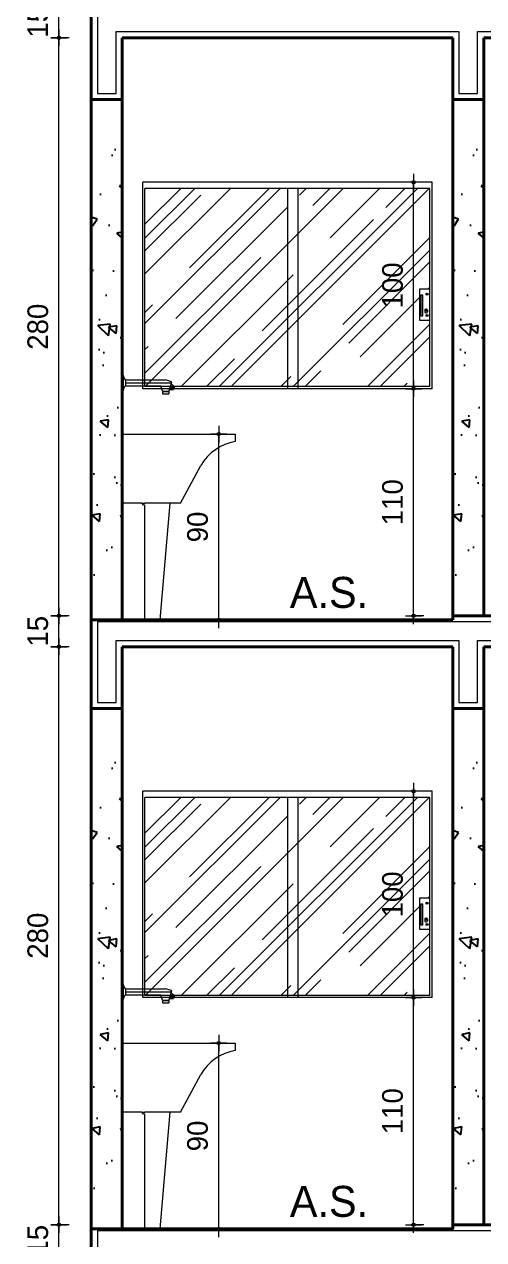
# Model space of a CAD drawing. Header units: millimetres. Extents: x 13204 to 24802, y 21209 to 40694.
# Drawn here: x 17142 to 17364, y 29471 to 30060 of the extents above; entities that cross this region are included whole.
import ezdxf

# ---------------------------------------------------------------- set-up
doc = ezdxf.new("R2010")
doc.units = ezdxf.units.MM
for name, color, linetype, lineweight in [('COTAS', 30, 'Continuous', 5), ('Hachura', 8, 'Continuous', 0), ('Louças', 150, 'Continuous', 15), ('Moveis', 6, 'Continuous', 13), ('PAREDE', 1, 'Continuous', 40), ('Paredes', 1, 'Continuous', 40), ('PISO', 5, 'Continuous', 5), ('TEXTO', 4, 'Continuous', 5)]:
    doc.layers.add(name, color=color, linetype=linetype, lineweight=lineweight)
doc.layers.add('HACHURAS', color=8, linetype='Continuous')
doc.styles.add('LANA', font='stylu.ttf')
doc.dimstyles.new('COTA 50', dxfattribs={"dimscale": 0, "dimtxt": 10, "dimasz": 0.5, "dimexe": 1.25, "dimexo": 5, "dimgap": 5, "dimtad": 1, "dimdec": 0, "dimtxsty": 'LANA', "dimblk": 'cota', "dimcen": 2.5, "dimse2": 1, "dimclrd": 256, "dimclre": 256, "dimclrt": 256, "dimaunit": 1, "dimadec": 0, "dimazin": 0, "dimtfac": 1, "dimtdec": 0, "dimtmove": 0, "dimatfit": 3, "dimldrblk": 'DOTSMALL', "dimfxl": 5, "dimfxlon": 1, "dimtzin": 9, "dimlwd": -1, "dimlwe": -1, "dimarcsym": 0})

# ---------------------------------------------------------------- blocks, each defined once
blk = doc.blocks.new('A$C1B611FB4')
at = {"layer": 'Louças'}
for p, q in [((-10.94, 118.57), (-10.44, 118.57)), ((-10.94, 118.57), (-10.94, 111.07)), ((-10.44, 118.57), (-10.44, 111.07)), ((-9.44, 116.32), (-9.44, 113.32)), ((-9.44, 116.32), (10.06, 116.32)), ((-9.44, 114.82), (12.55, 114.82)), ((-9.44, 113.32), (7.58, 113.32)), ((8.56, 110.82), (7.77, 113.19)), ((12.87, 115.39), (10.06, 116.32)), ((12.99, 115.13), (11.56, 110.82)), ((12.23, 112.84), (14.13, 112.22)), ((12.32, 113.12), (14.22, 112.5)), ((12.75, 114.4), (14.41, 113.07)), ((14.41, 113.07), (13.94, 111.65)), ((-10.94, 111.07), (-10.44, 111.07)), ((8.56, 110.82), (11.56, 110.82)), ((8.56, 110.57), (11.56, 110.57)), ((8.56, 110.57), (8.56, 109.57)), ((8.56, 109.57), (11.56, 109.57)), ((8.81, 110.82), (8.81, 110.57)), ((11.31, 110.82), (11.31, 110.57)), ((11.56, 110.57), (11.56, 109.57)), ((11.8, 111.56), (13.94, 111.65)), ((-10.94, 89.62), (-10.94, 56.5)), ((-10.57, 90), (43.76, 90)), ((43.76, 90), (43.76, 86.37)), ((17.28, 56.5), (27.12, 74.8)), ((-1.52, 56.5), (-10.94, 56.5)), ((-0.6, 55.53), (-1.52, 56.5)), ((-1.52, 56.5), (0, 56.5)), ((0, 55.53), (-0.6, 55.53)), ((17.28, 56.5), (0, 56.5)), ((0, 0), (0, 55.53)), ((7.41, 0), (12.29, 56.5)), ((0, 0), (7.41, 0))]:
    blk.add_line(p, q, dxfattribs=at)
for centre, radius, start, end in [((-6.52, 118.97), 3.95, 185.79617, 222.12881), ((-6.51, 110.67), 3.95, 137.87745, 174.19758), ((7.58, 113.12), 0.2, 18.43495, 90), ((12.8, 115.2), 0.2, 341.56505, 71.56505), ((-10.57, 89.62), 0.376, 90, 180), ((47.72, 62.93), 23.77, 99.5803, 150.03504)]:
    blk.add_arc(centre, radius, start, end, dxfattribs=at)
blk = doc.blocks.new('cota')
at = {"layer": 'COTAS'}
blk.add_hatch(color=256, dxfattribs=at).paths.add_polyline_path([(-1.6, 0, 1), (1.6, 0, 1)])
for points in [[(-1.6, 0), (-8, 0)], [(0, 1.6), (0, 8)], [(8, 0), (1.6, 0)], [(0, -8), (0, -1.6)]]:
    blk.add_lwpolyline(points, dxfattribs=at)
blk.add_circle((0, 0), 1.6, dxfattribs=at)
blk = doc.blocks.new('*D913')
at = {"layer": 'COTAS', "transparency": 16777216}
for p, q in [((17158.72, 29464.06), (17158.72, 29478.06)), ((17163.72, 29463.56), (17157.47, 29463.56))]:
    blk.add_line(p, q, dxfattribs=at)
at = {"layer": 'Defpoints', "color": 0, "transparency": 16777216}
for p in [(17158.72, 29478.56), (17364.34, 29478.56), (17189.34, 29463.56)]:
    blk.add_point(p, dxfattribs=at)
at = {"layer": 'COTAS', "transparency": 16777216, "xscale": 0.5, "yscale": 0.5, "zscale": 0.5}
for p, rotation in [((17158.72, 29478.56), 90), ((17158.72, 29463.56), 270)]:
    blk.add_blockref('cota', p, dxfattribs=dict(at, rotation=rotation))
at = {"layer": 'COTAS', "transparency": 16777216, "insert": (17148.5, 29471.06), "char_height": 10, "attachment_point": 5, "rotation": 90, "style": 'LANA'}
blk.add_mtext('15', dxfattribs=at)
blk = doc.blocks.new('_DotSmall')
at = {"layer": 'PAREDE', "color": 0, "const_width": 0.5}
blk.add_lwpolyline([(-0.0625, 0, 1), (0.0625, 0, 1)], format="xyb", close=True, dxfattribs=at)
blk = doc.blocks.new('*D914')
at = {"layer": 'COTAS', "transparency": 16777216}
for p, q in [((17158.72, 29479.06), (17158.72, 29758.06)), ((17163.72, 29478.56), (17157.47, 29478.56))]:
    blk.add_line(p, q, dxfattribs=at)
at = {"layer": 'Defpoints', "color": 0, "transparency": 16777216}
for p in [(17158.72, 29758.56), (17364.34, 29758.56), (17364.34, 29478.56)]:
    blk.add_point(p, dxfattribs=at)
at = {"layer": 'COTAS', "transparency": 16777216, "xscale": 0.5, "yscale": 0.5, "zscale": 0.5}
for p, rotation in [((17158.72, 29758.56), 90), ((17158.72, 29478.56), 270)]:
    blk.add_blockref('cota', p, dxfattribs=dict(at, rotation=rotation))
at = {"layer": 'COTAS', "transparency": 16777216, "insert": (17148.51, 29618.56), "char_height": 10, "attachment_point": 5, "rotation": 90, "style": 'LANA'}
blk.add_mtext('280', dxfattribs=at)
blk = doc.blocks.new('*D915')
at = {"layer": 'COTAS', "transparency": 16777216}
for p, q in [((17158.72, 29759.06), (17158.72, 29773.06)), ((17163.72, 29758.56), (17157.47, 29758.56))]:
    blk.add_line(p, q, dxfattribs=at)
at = {"layer": 'Defpoints', "color": 0, "transparency": 16777216}
for p in [(17158.72, 29773.56), (17364.34, 29773.56), (17364.34, 29758.56)]:
    blk.add_point(p, dxfattribs=at)
at = {"layer": 'COTAS', "transparency": 16777216, "xscale": 0.5, "yscale": 0.5, "zscale": 0.5}
for p, rotation in [((17158.72, 29773.56), 90), ((17158.72, 29758.56), 270)]:
    blk.add_blockref('cota', p, dxfattribs=dict(at, rotation=rotation))
at = {"layer": 'COTAS', "transparency": 16777216, "insert": (17148.5, 29766.06), "char_height": 10, "attachment_point": 5, "rotation": 90, "style": 'LANA'}
blk.add_mtext('15', dxfattribs=at)
blk = doc.blocks.new('*D916')
at = {"layer": 'COTAS', "transparency": 16777216}
for p, q in [((17158.72, 29774.06), (17158.72, 30053.06)), ((17163.72, 29773.56), (17157.47, 29773.56))]:
    blk.add_line(p, q, dxfattribs=at)
at = {"layer": 'Defpoints', "color": 0, "transparency": 16777216}
for p in [(17158.72, 30053.56), (17364.34, 30053.56), (17364.34, 29773.56)]:
    blk.add_point(p, dxfattribs=at)
at = {"layer": 'COTAS', "transparency": 16777216, "xscale": 0.5, "yscale": 0.5, "zscale": 0.5}
for p, rotation in [((17158.72, 30053.56), 90), ((17158.72, 29773.56), 270)]:
    blk.add_blockref('cota', p, dxfattribs=dict(at, rotation=rotation))
at = {"layer": 'COTAS', "transparency": 16777216, "insert": (17148.51, 29913.56), "char_height": 10, "attachment_point": 5, "rotation": 90, "style": 'LANA'}
blk.add_mtext('280', dxfattribs=at)
blk = doc.blocks.new('*D917')
at = {"layer": 'COTAS', "transparency": 16777216}
for p, q in [((17158.72, 30054.06), (17158.72, 30068.06)), ((17163.72, 30053.56), (17157.47, 30053.56))]:
    blk.add_line(p, q, dxfattribs=at)
at = {"layer": 'Defpoints', "color": 0, "transparency": 16777216}
for p in [(17158.72, 30068.56), (17364.34, 30068.56), (17364.34, 30053.56)]:
    blk.add_point(p, dxfattribs=at)
at = {"layer": 'COTAS', "transparency": 16777216, "xscale": 0.5, "yscale": 0.5, "zscale": 0.5}
for p, rotation in [((17158.72, 30068.56), 90), ((17158.72, 30053.56), 270)]:
    blk.add_blockref('cota', p, dxfattribs=dict(at, rotation=rotation))
at = {"layer": 'COTAS', "transparency": 16777216, "insert": (17148.5, 30061.06), "char_height": 10, "attachment_point": 5, "rotation": 90, "style": 'LANA'}
blk.add_mtext('15', dxfattribs=at)
blk = doc.blocks.new('*D838')
at = {"layer": 'COTAS', "transparency": 16777216}
for p, q in [((17236.04, 29477.06), (17236.04, 29566.06)), ((17231.04, 29476.56), (17237.29, 29476.56))]:
    blk.add_line(p, q, dxfattribs=at)
at = {"layer": 'Defpoints', "color": 0, "transparency": 16777216}
for p in [(17207.7, 29566.56), (17236.04, 29566.56), (17207.7, 29476.56)]:
    blk.add_point(p, dxfattribs=at)
at = {"layer": 'COTAS', "transparency": 16777216, "xscale": 0.5, "yscale": 0.5, "zscale": 0.5}
for p, rotation in [((17236.04, 29566.56), 90), ((17236.04, 29476.56), 270)]:
    blk.add_blockref('cota', p, dxfattribs=dict(at, rotation=rotation))
at = {"layer": 'COTAS', "transparency": 16777216, "insert": (17225.84, 29521.56), "char_height": 10, "attachment_point": 5, "rotation": 90, "style": 'LANA'}
blk.add_mtext('90', dxfattribs=at)
blk = doc.blocks.new('*D839')
at = {"layer": 'COTAS', "transparency": 16777216}
for p, q in [((17330.42, 29479.06), (17330.42, 29588.06)), ((17335.42, 29478.56), (17329.17, 29478.56))]:
    blk.add_line(p, q, dxfattribs=at)
at = {"layer": 'Defpoints', "color": 0, "transparency": 16777216}
for p in [(17330.42, 29588.56), (17339.34, 29588.56), (17349.34, 29478.56)]:
    blk.add_point(p, dxfattribs=at)
at = {"layer": 'COTAS', "transparency": 16777216, "xscale": 0.5, "yscale": 0.5, "zscale": 0.5}
for p, rotation in [((17330.42, 29588.56), 90), ((17330.42, 29478.56), 270)]:
    blk.add_blockref('cota', p, dxfattribs=dict(at, rotation=rotation))
at = {"layer": 'COTAS', "transparency": 16777216, "insert": (17320.24, 29533.56), "char_height": 10, "attachment_point": 5, "rotation": 90, "style": 'LANA'}
blk.add_mtext('110', dxfattribs=at)
blk = doc.blocks.new('*D840')
at = {"layer": 'COTAS', "transparency": 16777216}
for p, q in [((17330.42, 29589.06), (17330.42, 29688.06)), ((17334.34, 29588.56), (17329.17, 29588.56))]:
    blk.add_line(p, q, dxfattribs=at)
at = {"layer": 'Defpoints', "color": 0, "transparency": 16777216}
for p in [(17330.42, 29688.56), (17339.34, 29688.56), (17339.34, 29588.56)]:
    blk.add_point(p, dxfattribs=at)
at = {"layer": 'COTAS', "transparency": 16777216, "xscale": 0.5, "yscale": 0.5, "zscale": 0.5}
for p, rotation in [((17330.42, 29688.56), 90), ((17330.42, 29588.56), 270)]:
    blk.add_blockref('cota', p, dxfattribs=dict(at, rotation=rotation))
at = {"layer": 'COTAS', "transparency": 16777216, "insert": (17320.24, 29638.56), "char_height": 10, "attachment_point": 5, "rotation": 90, "style": 'LANA'}
blk.add_mtext('100', dxfattribs=at)
blk = doc.blocks.new('*D841')
at = {"layer": 'COTAS', "transparency": 16777216}
for p, q in [((17236.04, 29772.06), (17236.04, 29861.06)), ((17231.04, 29771.56), (17237.29, 29771.56))]:
    blk.add_line(p, q, dxfattribs=at)
at = {"layer": 'Defpoints', "color": 0, "transparency": 16777216}
for p in [(17207.7, 29861.56), (17236.04, 29861.56), (17207.7, 29771.56)]:
    blk.add_point(p, dxfattribs=at)
at = {"layer": 'COTAS', "transparency": 16777216, "xscale": 0.5, "yscale": 0.5, "zscale": 0.5}
for p, rotation in [((17236.04, 29861.56), 90), ((17236.04, 29771.56), 270)]:
    blk.add_blockref('cota', p, dxfattribs=dict(at, rotation=rotation))
at = {"layer": 'COTAS', "transparency": 16777216, "insert": (17225.84, 29816.56), "char_height": 10, "attachment_point": 5, "rotation": 90, "style": 'LANA'}
blk.add_mtext('90', dxfattribs=at)
blk = doc.blocks.new('*D842')
at = {"layer": 'COTAS', "transparency": 16777216}
for p, q in [((17330.42, 29774.06), (17330.42, 29883.06)), ((17335.42, 29773.56), (17329.17, 29773.56))]:
    blk.add_line(p, q, dxfattribs=at)
at = {"layer": 'Defpoints', "color": 0, "transparency": 16777216}
for p in [(17330.42, 29883.56), (17339.34, 29883.56), (17349.34, 29773.56)]:
    blk.add_point(p, dxfattribs=at)
at = {"layer": 'COTAS', "transparency": 16777216, "xscale": 0.5, "yscale": 0.5, "zscale": 0.5}
for p, rotation in [((17330.42, 29883.56), 90), ((17330.42, 29773.56), 270)]:
    blk.add_blockref('cota', p, dxfattribs=dict(at, rotation=rotation))
at = {"layer": 'COTAS', "transparency": 16777216, "insert": (17320.24, 29828.56), "char_height": 10, "attachment_point": 5, "rotation": 90, "style": 'LANA'}
blk.add_mtext('110', dxfattribs=at)
blk = doc.blocks.new('*D843')
at = {"layer": 'COTAS', "transparency": 16777216}
for p, q in [((17330.42, 29884.06), (17330.42, 29983.06)), ((17334.34, 29883.56), (17329.17, 29883.56))]:
    blk.add_line(p, q, dxfattribs=at)
at = {"layer": 'Defpoints', "color": 0, "transparency": 16777216}
for p in [(17330.42, 29983.56), (17339.34, 29983.56), (17339.34, 29883.56)]:
    blk.add_point(p, dxfattribs=at)
at = {"layer": 'COTAS', "transparency": 16777216, "xscale": 0.5, "yscale": 0.5, "zscale": 0.5}
for p, rotation in [((17330.42, 29983.56), 90), ((17330.42, 29883.56), 270)]:
    blk.add_blockref('cota', p, dxfattribs=dict(at, rotation=rotation))
at = {"layer": 'COTAS', "transparency": 16777216, "insert": (17320.24, 29933.56), "char_height": 10, "attachment_point": 5, "rotation": 90, "style": 'LANA'}
blk.add_mtext('100', dxfattribs=at)
blk = doc.blocks.new('*D847')
at = {"layer": 'COTAS', "transparency": 16777216}
for p, q in [((17399.18, 29479.06), (17399.18, 29588.06)), ((17394.18, 29478.56), (17400.43, 29478.56))]:
    blk.add_line(p, q, dxfattribs=at)
at = {"layer": 'Defpoints', "color": 0, "transparency": 16777216}
for p in [(17399.18, 29588.56), (17414.34, 29588.56), (17364.34, 29478.56)]:
    blk.add_point(p, dxfattribs=at)
at = {"layer": 'COTAS', "transparency": 16777216, "xscale": 0.5, "yscale": 0.5, "zscale": 0.5}
for p, rotation in [((17399.18, 29588.56), 90), ((17399.18, 29478.56), 270)]:
    blk.add_blockref('cota', p, dxfattribs=dict(at, rotation=rotation))
at = {"layer": 'COTAS', "transparency": 16777216, "insert": (17389, 29533.56), "char_height": 10, "attachment_point": 5, "rotation": 90, "style": 'LANA'}
blk.add_mtext('110', dxfattribs=at)

msp = doc.modelspace()

# ---------------------------------------------------------------- hatches: boundary and pattern name
at = {"layer": 'Hachura'}
h = msp.add_hatch(dxfattribs=at)
h.set_pattern_fill('AR-RROOF', color=256, angle=45, style=0)
h.set_pattern_definition([(45, (17200.343, 29884.564), (21.5526, 57.4736), [381, -50.8, 127, -25.4]), (45, (17215.25, 29917.43), (-41.848, 5.927), [76.2, -8.382, 152.4, -19.05]), (45, (17194.057, 29908.81), (81.3611, 105.4282), [203.2, -35.56, 101.6, -25.4])])
h.paths.add_polyline_path([(17200.34, 29884.56), (17208.78, 29884.56), (17269.34, 29884.56), (17269.34, 29980.56), (17200.34, 29980.56)])
h.paths.add_polyline_path([(17274.34, 29980.56), (17269.34, 29980.56), (17269.34, 29884.56), (17274.34, 29884.56)])
h.paths.add_polyline_path([(17274.34, 29884.56), (17338.34, 29884.56), (17338.34, 29916.69), (17333.34, 29916.69), (17333.34, 29931.69), (17338.34, 29931.69), (17338.34, 29980.56), (17274.34, 29980.56)])
h = msp.add_hatch(dxfattribs=at)
h.set_pattern_fill('AR-RROOF', color=256, angle=45, style=0)
h.set_pattern_definition([(45, (17200.343, 29589.564), (21.5526, 57.4736), [381, -50.8, 127, -25.4]), (45, (17215.25, 29622.43), (-41.848, 5.927), [76.2, -8.382, 152.4, -19.05]), (45, (17194.057, 29613.81), (81.3611, 105.4282), [203.2, -35.56, 101.6, -25.4])])
h.paths.add_polyline_path([(17200.34, 29589.56), (17208.78, 29589.56), (17269.34, 29589.56), (17269.34, 29685.56), (17200.34, 29685.56)])
h.paths.add_polyline_path([(17274.34, 29685.56), (17269.34, 29685.56), (17269.34, 29589.56), (17274.34, 29589.56)])
h.paths.add_polyline_path([(17274.34, 29589.56), (17338.34, 29589.56), (17338.34, 29621.69), (17333.34, 29621.69), (17333.34, 29636.69), (17338.34, 29636.69), (17338.34, 29685.56), (17274.34, 29685.56)])
at = {"layer": 'HACHURAS'}
h = msp.add_hatch(dxfattribs=at)
h.set_pattern_fill('AR-CONC', color=256, scale=0.25, angle=90, style=0)
h.set_pattern_definition([(140, (17174.343, 29773.564), (3.985, 45.546), [4.7625, -52.3875]), (85, (17174.343, 29773.564), (-47.764, -8.811), [3.81, -41.91]), (190.45, (17174.675, 29777.36), (-43.779, 36.736), [4.0475, -44.5225]), (136.184, (17161.643, 29773.564), (10.51, 67.77), [7.144, -78.581]), (186.636, (17162.52, 29779.21), (-61.856, 59.351), [6.071, -66.784]), (81.184, (17161.64, 29773.564), (-61.856, 59.351), [5.715, -62.865]), (111, (17164.82, 29779.914), (25.5664, 37.904), [4.7625, -52.3875]), (56, (17164.82, 29779.914), (-46.047, 15.4505), [3.81, -41.91]), (161.451, (17166.95, 29783.072), (-20.481, 53.354), [4.0475, -44.5225]), (127.5, (17174.343, 29773.564), (-21.1388, 0.7722), [0, -41.402, 0, -42.545, 0, -42.0688]), (97.5, (17174.343, 29773.564), (-25.0451, 16.705), [0, -24.257, 0, -40.4495, 0, -16.0338]), (57.5, (17174.343, 29759.403), (1.4322, 33.8976), [0, -15.875, 0, -49.53, 0, -65.7225]), (47.5, (17174.343, 29753.053), (-6.3566, 37.0323), [0, -20.6375, 0, -32.893, 0, -46.6725])])
h.paths.add_polyline_path([(17189.34, 30023.56), (17174.34, 30023.56), (17174.34, 29773.56), (17189.34, 29773.56)])
h = msp.add_hatch(dxfattribs=at)
h.set_pattern_fill('AR-CONC', color=256, scale=0.25, angle=90, style=0)
h.set_pattern_definition([(140, (17349.343, 29773.564), (3.985, 45.546), [4.7625, -52.3875]), (85, (17349.343, 29773.564), (-47.764, -8.811), [3.81, -41.91]), (190.45, (17349.675, 29777.36), (-43.779, 36.736), [4.0475, -44.5225]), (136.184, (17336.643, 29773.564), (10.51, 67.77), [7.144, -78.581]), (186.636, (17337.52, 29779.21), (-61.856, 59.351), [6.071, -66.784]), (81.184, (17336.64, 29773.564), (-61.856, 59.351), [5.715, -62.865]), (111, (17339.82, 29779.914), (25.5664, 37.904), [4.7625, -52.3875]), (56, (17339.82, 29779.914), (-46.047, 15.4505), [3.81, -41.91]), (161.451, (17341.95, 29783.072), (-20.481, 53.354), [4.0475, -44.5225]), (127.5, (17349.343, 29773.564), (-21.1388, 0.7722), [0, -41.402, 0, -42.545, 0, -42.0688]), (97.5, (17349.343, 29773.564), (-25.0451, 16.705), [0, -24.257, 0, -40.4495, 0, -16.0338]), (57.5, (17349.343, 29759.403), (1.4322, 33.8976), [0, -15.875, 0, -49.53, 0, -65.7225]), (47.5, (17349.343, 29753.053), (-6.3566, 37.0323), [0, -20.6375, 0, -32.893, 0, -46.6725])])
h.paths.add_polyline_path([(17364.34, 30023.56), (17349.34, 30023.56), (17349.34, 29773.56), (17364.34, 29773.56)])
h = msp.add_hatch(dxfattribs=at)
h.set_pattern_fill('AR-CONC', color=256, scale=0.25, angle=90, style=0)
h.set_pattern_definition([(140, (17174.343, 29476.564), (3.985, 45.546), [4.7625, -52.3875]), (85, (17174.343, 29476.564), (-47.764, -8.811), [3.81, -41.91]), (190.45, (17174.675, 29480.36), (-43.779, 36.736), [4.0475, -44.5225]), (136.184, (17161.643, 29476.564), (10.51, 67.77), [7.144, -78.581]), (186.636, (17162.52, 29482.21), (-61.856, 59.351), [6.071, -66.784]), (81.184, (17161.64, 29476.564), (-61.856, 59.351), [5.715, -62.865]), (111, (17164.82, 29482.914), (25.5664, 37.904), [4.7625, -52.3875]), (56, (17164.82, 29482.914), (-46.047, 15.4505), [3.81, -41.91]), (161.451, (17166.95, 29486.072), (-20.481, 53.354), [4.0475, -44.5225]), (127.5, (17174.343, 29476.564), (-21.1388, 0.7722), [0, -41.402, 0, -42.545, 0, -42.0688]), (97.5, (17174.343, 29476.564), (-25.0451, 16.705), [0, -24.257, 0, -40.4495, 0, -16.0338]), (57.5, (17174.343, 29462.403), (1.4322, 33.8976), [0, -15.875, 0, -49.53, 0, -65.7225]), (47.5, (17174.343, 29456.053), (-6.3566, 37.0323), [0, -20.6375, 0, -32.893, 0, -46.6725])])
h.paths.add_polyline_path([(17189.34, 29726.56), (17174.34, 29726.56), (17174.34, 29476.56), (17189.34, 29476.56)])
h = msp.add_hatch(dxfattribs=at)
h.set_pattern_fill('AR-CONC', color=256, scale=0.25, angle=90, style=0)
h.set_pattern_definition([(140, (17349.343, 29476.564), (3.985, 45.546), [4.7625, -52.3875]), (85, (17349.343, 29476.564), (-47.764, -8.811), [3.81, -41.91]), (190.45, (17349.675, 29480.36), (-43.779, 36.736), [4.0475, -44.5225]), (136.184, (17336.643, 29476.564), (10.51, 67.77), [7.144, -78.581]), (186.636, (17337.52, 29482.21), (-61.856, 59.351), [6.071, -66.784]), (81.184, (17336.64, 29476.564), (-61.856, 59.351), [5.715, -62.865]), (111, (17339.82, 29482.914), (25.5664, 37.904), [4.7625, -52.3875]), (56, (17339.82, 29482.914), (-46.047, 15.4505), [3.81, -41.91]), (161.451, (17341.95, 29486.072), (-20.481, 53.354), [4.0475, -44.5225]), (127.5, (17349.343, 29476.564), (-21.1388, 0.7722), [0, -41.402, 0, -42.545, 0, -42.0688]), (97.5, (17349.343, 29476.564), (-25.0451, 16.705), [0, -24.257, 0, -40.4495, 0, -16.0338]), (57.5, (17349.343, 29462.403), (1.4322, 33.8976), [0, -15.875, 0, -49.53, 0, -65.7225]), (47.5, (17349.343, 29456.053), (-6.3566, 37.0323), [0, -20.6375, 0, -32.893, 0, -46.6725])])
h.paths.add_polyline_path([(17364.34, 29726.56), (17349.34, 29726.56), (17349.34, 29476.56), (17364.34, 29476.56)])

# ---------------------------------------------------------------- linework, layer by layer
at = {"layer": 'Hachura'}
for p, q in [((17274.34, 29980.56), (17274.34, 29883.56)), ((17274.34, 29685.56), (17274.34, 29588.56))]:
    msp.add_line(p, q, dxfattribs=at)
at = {"layer": 'Moveis'}
for p, q in [((17199.34, 29883.56), (17199.34, 29983.56)), ((17339.34, 29983.56), (17199.34, 29983.56)), ((17339.34, 29883.56), (17339.34, 29983.56)), ((17199.34, 29883.56), (17199.34, 29886.89)), ((17339.34, 29883.56), (17199.34, 29883.56)), ((17208.84, 29883.56), (17199.34, 29883.56)), ((17199.34, 29588.56), (17199.34, 29688.56)), ((17339.34, 29688.56), (17199.34, 29688.56)), ((17339.34, 29588.56), (17339.34, 29688.56)), ((17199.34, 29588.56), (17199.34, 29591.89)), ((17339.34, 29588.56), (17199.34, 29588.56)), ((17208.84, 29588.56), (17199.34, 29588.56))]:
    msp.add_line(p, q, dxfattribs=at)
at = {"layer": 'Paredes'}
for p, q in [((17174.34, 29773.56), (17174.34, 30068.56)), ((17189.34, 30053.56), (17349.34, 30053.56)), ((17189.34, 29771.56), (17189.34, 30053.56)), ((17349.34, 29771.56), (17349.34, 30053.56)), ((17364.34, 30053.56), (17614.34, 30053.56)), ((17364.34, 29773.56), (17364.34, 30053.56)), ((17189.34, 30023.56), (17174.34, 30023.56)), ((17349.34, 30023.56), (17364.34, 30023.56)), ((17174.34, 29478.56), (17174.34, 29773.56)), ((17349.34, 29773.56), (17629.34, 29773.56)), ((17349.34, 29773.56), (17629.34, 29773.56)), ((17174.34, 29771.56), (17349.34, 29771.56)), ((17189.34, 29758.56), (17349.34, 29758.56)), ((17189.34, 29476.56), (17189.34, 29758.56)), ((17349.34, 29476.56), (17349.34, 29758.56)), ((17364.34, 29758.56), (17614.34, 29758.56)), ((17364.34, 29478.56), (17364.34, 29758.56)), ((17189.34, 29728.56), (17174.34, 29728.56)), ((17349.34, 29728.56), (17364.34, 29728.56)), ((17174.34, 29183.56), (17174.34, 29478.56)), ((17174.34, 29476.56), (17349.34, 29476.56)), ((17349.34, 29478.56), (17629.34, 29478.56)), ((17349.34, 29478.56), (17629.34, 29478.56))]:
    msp.add_line(p, q, dxfattribs=at)
at = {"layer": 'PISO'}
for p, q in [((17200.34, 29884.56), (17200.34, 29980.56)), ((17338.34, 29980.56), (17200.34, 29980.56)), ((17269.34, 29980.56), (17269.34, 29883.56)), ((17338.34, 29884.56), (17338.34, 29980.56)), ((17335.78, 29921.61), (17335.78, 29920.77)), ((17336.64, 29922.11), (17336.28, 29922.11)), ((17337.14, 29921.61), (17337.14, 29920.77)), ((17336.28, 29920.27), (17336.64, 29920.27)), ((17200.34, 29884.56), (17200.34, 29886.89)), ((17208.78, 29884.56), (17200.34, 29884.56)), ((17338.34, 29884.56), (17202.98, 29884.56)), ((17200.34, 29589.56), (17200.34, 29685.56)), ((17338.34, 29685.56), (17200.34, 29685.56)), ((17269.34, 29685.56), (17269.34, 29588.56)), ((17338.34, 29589.56), (17338.34, 29685.56)), ((17335.78, 29626.61), (17335.78, 29625.77)), ((17336.64, 29627.11), (17336.28, 29627.11)), ((17337.14, 29626.61), (17337.14, 29625.77)), ((17336.28, 29625.27), (17336.64, 29625.27)), ((17200.34, 29589.56), (17200.34, 29591.89)), ((17208.78, 29589.56), (17200.34, 29589.56)), ((17338.34, 29589.56), (17202.98, 29589.56))]:
    msp.add_line(p, q, dxfattribs=at)
for points in [[(17177.34, 30065.56), (17177.34, 30026.56), (17186.34, 30026.56), (17186.34, 30056.56), (17352.34, 30056.56), (17352.34, 30026.56), (17361.34, 30026.56), (17361.34, 30056.56), (17617.34, 30056.56), (17617.34, 30026.56), (17626.34, 30026.56), (17626.34, 30056.56), (17752.34, 30056.56), (17752.34, 30026.56), (17761.34, 30026.56), (17761.34, 30056.56), (18017.34, 30056.56), (18017.34, 30026.56), (18026.34, 30026.56), (18026.34, 30056.56), (18312.34, 30056.56), (18312.34, 30026.56), (18321.34, 30026.56), (18321.34, 30065.56)], [(17338.34, 29931.69), (17333.34, 29931.69), (17333.34, 29916.69), (17338.34, 29916.69)], [(17334.86, 29928.88), (17333.86, 29928.88), (17333.86, 29918.88), (17334.86, 29918.88)], [(17336.5, 29921.63), (17336.42, 29921.63), (17336.42, 29921.18), (17336.5, 29921.18)], [(17177.34, 29770.56), (17177.34, 29731.56), (17186.34, 29731.56), (17186.34, 29761.56), (17352.34, 29761.56), (17352.34, 29731.56), (17361.34, 29731.56), (17361.34, 29761.56), (17617.34, 29761.56), (17617.34, 29731.56), (17626.34, 29731.56), (17626.34, 29761.56), (17752.34, 29761.56), (17752.34, 29731.56), (17761.34, 29731.56), (17761.34, 29761.56), (18017.34, 29761.56), (18017.34, 29731.56), (18026.34, 29731.56), (18026.34, 29761.56), (18312.34, 29761.56), (18312.34, 29731.56), (18321.34, 29731.56), (18321.34, 29770.56)], [(17338.34, 29636.69), (17333.34, 29636.69), (17333.34, 29621.69), (17338.34, 29621.69)], [(17334.86, 29633.88), (17333.86, 29633.88), (17333.86, 29623.88), (17334.86, 29623.88)], [(17336.5, 29626.63), (17336.42, 29626.63), (17336.42, 29626.18), (17336.5, 29626.18)], [(17177.34, 29475.56), (17177.34, 29436.56), (17186.34, 29436.56), (17186.34, 29466.56), (17352.34, 29466.56), (17352.34, 29436.56), (17361.34, 29436.56), (17361.34, 29466.56), (17617.34, 29466.56), (17617.34, 29436.56), (17626.34, 29436.56), (17626.34, 29466.56), (17752.34, 29466.56), (17752.34, 29436.56), (17761.34, 29436.56), (17761.34, 29466.56), (18017.34, 29466.56), (18017.34, 29436.56), (18026.34, 29436.56), (18026.34, 29466.56), (18312.34, 29466.56), (18312.34, 29436.56), (18321.34, 29436.56), (18321.34, 29475.56)]]:
    msp.add_lwpolyline(points, close=True, dxfattribs=at)
for centre, radius in [((17336.92, 29929.33), 0.5), ((17336.92, 29929.33), 0.2), ((17336.46, 29921.43), 0.404), ((17336.92, 29919.04), 0.5), ((17336.92, 29919.04), 0.2), ((17336.92, 29634.33), 0.5), ((17336.92, 29634.33), 0.2), ((17336.46, 29626.43), 0.404), ((17336.92, 29624.04), 0.5), ((17336.92, 29624.04), 0.2)]:
    msp.add_circle(centre, radius, dxfattribs=at)
for centre, start, end in [((17336.28, 29921.61), 90, 180), ((17336.28, 29920.77), 180, 270), ((17336.64, 29921.61), 360, 90), ((17336.64, 29920.77), 270, 0), ((17336.28, 29626.61), 90, 180), ((17336.64, 29626.61), 360, 90), ((17336.28, 29625.77), 180, 270), ((17336.64, 29625.77), 270, 0)]:
    msp.add_arc(centre, 0.5, start, end, dxfattribs=at)

# ---------------------------------------------------------------- block references
at = {"layer": 'Paredes'}
for p in [(17200.29, 29771.56), (17200.29, 29476.56)]:
    msp.add_blockref('A$C1B611FB4', p, dxfattribs=at)

# ---------------------------------------------------------------- texts
at = {"layer": 'TEXTO', "char_height": 15, "width": 175.9752, "attachment_point": 5, "style": 'LANA'}
for insert in [(17289.45, 29784.77), (17289.45, 29489.77)]:
    msp.add_mtext('A.S.', dxfattribs=dict(at, insert=insert))

# ---------------------------------------------------------------- dimensions: what is measured, and where the dimension line sits
at = {"layer": 'COTAS'}
for base, p1, p2, picture, middle in [((17158.72, 30068.56), (17364.34, 30053.56), (17364.34, 30068.56), '*D917', (17158.72, 30061.06)), ((17158.72, 29773.56), (17364.34, 29758.56), (17364.34, 29773.56), '*D915', (17158.72, 29766.06)), ((17158.72, 29478.56), (17189.34, 29463.56), (17364.34, 29478.56), '*D913', (17158.72, 29471.06))]:
    dim = msp.add_linear_dim(base=base, p1=p1, p2=p2, angle=90, dimstyle='COTA 50', override={"dimscale": 1, "dimtmove": 1, "dimarcsym": 2}, dxfattribs=at)
    dim.commit()
    dim.dimension.update_dxf_attribs({"geometry": picture, "text_midpoint": middle, "dimtype": 160})
for base, p1, p2, override, picture, middle in [((17158.72, 30053.56), (17364.34, 29773.56), (17364.34, 30053.56), {"dimscale": 1, "dimtmove": 1, "dimarcsym": 2}, '*D916', (17148.51, 29913.56)), ((17330.42, 29983.56), (17339.34, 29883.56), (17339.34, 29983.56), {"dimscale": 1, "dimtmove": 1, "dimarcsym": 2}, '*D843', (17320.24, 29933.56)), ((17330.42, 29883.56), (17349.34, 29773.56), (17339.34, 29883.56), {"dimscale": 1, "dimarcsym": 2}, '*D842', (17320.24, 29828.56)), ((17236.04, 29861.56), (17207.7, 29771.56), (17207.7, 29861.56), {"dimscale": 1, "dimarcsym": 2}, '*D841', (17225.84, 29816.56)), ((17158.72, 29758.56), (17364.34, 29478.56), (17364.34, 29758.56), {"dimscale": 1, "dimtmove": 1, "dimarcsym": 2}, '*D914', (17148.51, 29618.56)), ((17330.42, 29688.56), (17339.34, 29588.56), (17339.34, 29688.56), {"dimscale": 1, "dimtmove": 1, "dimarcsym": 2}, '*D840', (17320.24, 29638.56)), ((17330.42, 29588.56), (17349.34, 29478.56), (17339.34, 29588.56), {"dimscale": 1, "dimarcsym": 2}, '*D839', (17320.24, 29533.56)), ((17399.18, 29588.56), (17364.34, 29478.56), (17414.34, 29588.56), {"dimscale": 1, "dimarcsym": 2}, '*D847', (17389, 29533.56)), ((17236.04, 29566.56), (17207.7, 29476.56), (17207.7, 29566.56), {"dimscale": 1, "dimarcsym": 2}, '*D838', (17225.84, 29521.56))]:
    dim = msp.add_linear_dim(base=base, p1=p1, p2=p2, angle=90, dimstyle='COTA 50', override=override, dxfattribs=at)
    dim.commit()
    dim.dimension.update_dxf_attribs({"geometry": picture, "text_midpoint": middle})

doc.saveas('drawing.dxf')
